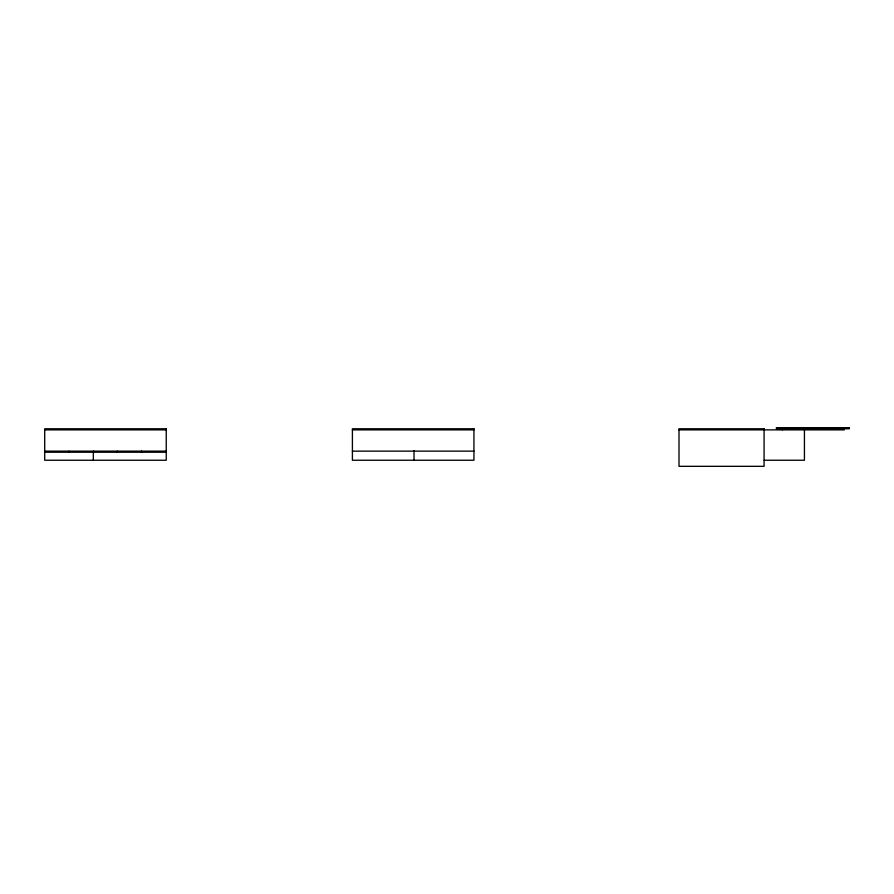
<?xml version="1.0" encoding="UTF-8"?>
<svg xmlns="http://www.w3.org/2000/svg" width="894" height="894" viewBox="0 0 894 894"><rect width="100%" height="100%" fill="white"/><g stroke="black" fill="none" stroke-linecap="round" stroke-linejoin="round"><path stroke-width="1.34" d="M44.7 429.869L166.239 429.869M352.404 429.869L473.943 429.869M679.004 429.869L844.294 429.869L844.294 428.774M44.7 451.135L166.239 451.135M352.404 451.135L473.943 451.135M44.7 452.23L166.239 452.23M764.202 460.242L804.432 460.242L804.432 429.869M782.306 428.774L782.306 429.869M414.023 450.576L414.023 460.242M141.509 451.135L141.509 452.23M117.315 451.135L117.315 452.23M93.68 451.135L93.68 452.23M93.311 451.962L93.311 460.242M68.95 451.135L68.95 452.23M849.3 427.678L776.383 427.678L776.383 428.774L849.3 428.774L849.3 427.678M166.239 428.774L44.7 428.774L44.7 460.242L166.239 460.242L166.239 428.774M473.943 428.774L352.404 428.774L352.404 460.242L473.943 460.242L473.943 428.774M764.079 428.774L679.004 428.774L679.004 466.322L764.079 466.322L764.079 428.774"/></g></svg>
